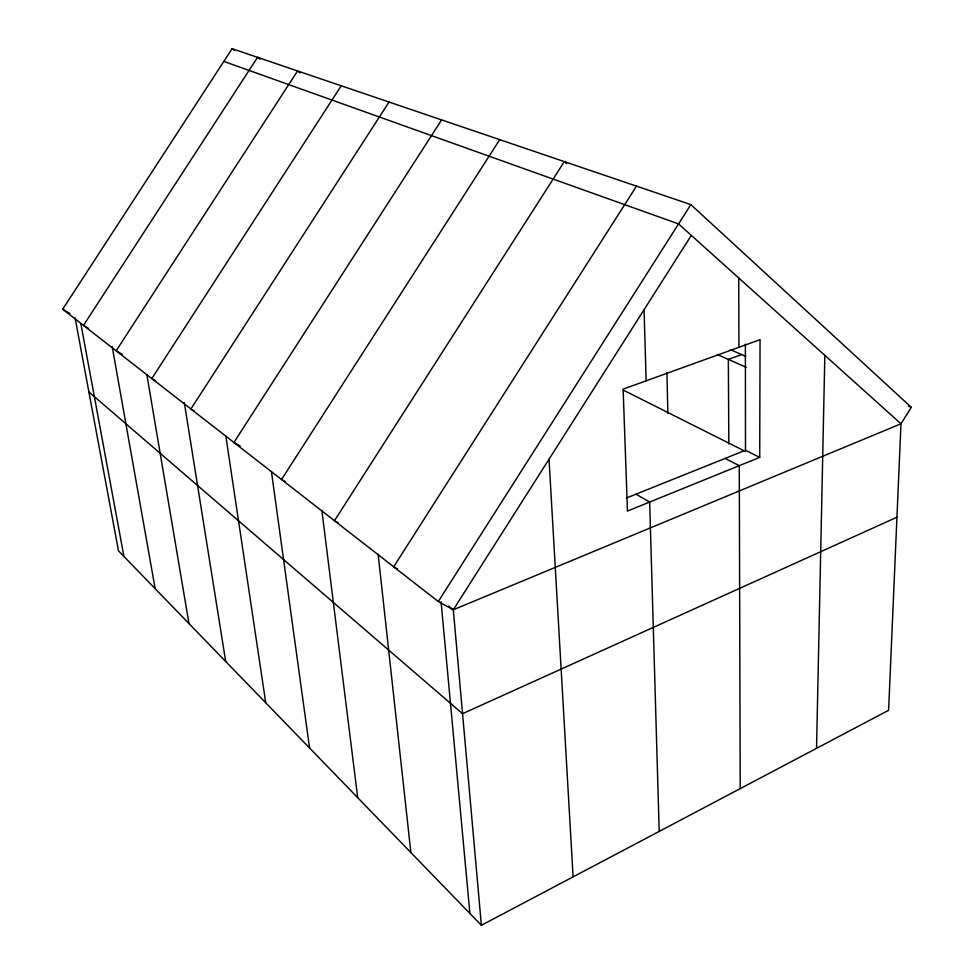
<?xml version="1.0" encoding="UTF-8"?>
<svg xmlns="http://www.w3.org/2000/svg" width="974" height="974" viewBox="0 0 974 974"><rect width="100%" height="100%" fill="white"/><g stroke="black" fill="none" stroke-linecap="round" stroke-linejoin="round"><path stroke-width="1.46" d="M759.708 457.378L760.061 339.67L623.129 389.137L627.463 511.07L759.708 457.378L745.487 450.256L626.331 498.043M816.541 748.336L824.844 355.352M223.837 61.411L678.561 223.91L900.974 423.775L453.3 609.773L438.3 601.53L62.701 309.221L232.092 48.7L690.846 204.613L911.299 407.327L900.974 423.775L888.605 710.289L481.375 925.3L118.499 550.858L75.071 317.865M481.375 925.3L453.3 609.773L691.321 235.379M636.509 186.144L393.679 566.795L397.368 568.853M438.3 601.53L690.846 204.613M499.735 139.659L281.523 479.525L285.358 481.704M441.612 119.912L233.93 442.476L240.152 446.055M341.217 85.785L151.81 378.569L155.706 380.846M389.028 102.039L190.904 408.995L194.532 411.101M896.944 517.218L462.54 713.686L88.877 391.913M741.628 354.573L728.333 359.418L728.832 444.01M908.535 406.17L911.299 407.327M730.5 349.727L745.755 356.362M717.241 354.512L746.145 367.283M623.129 390.05L745.5 451.473M725.155 458.413L739.278 465.682L740.216 788.636M338.392 522.928L334.459 520.713L564.323 161.611L566.612 163.608M635.985 494.171L649.658 502.06L659.203 831.406M122.468 354.524L116.137 350.823L297.557 70.944L299.943 72.843M88.39 328.299L83.472 325.389L257.55 57.344L259.924 59.219M62.701 309.221L69.958 313.518M448.576 606.12L453.3 609.773M232.092 48.7L234.49 50.563M80.842 323.624L123.942 556.471M112.205 346.659L155.17 588.698M146.891 374.844L188.98 623.591M184.305 402.566L225.712 661.492M225.846 436.096L265.744 702.802M271.405 471.453L309.562 748.008M321.895 510.632L357.714 797.694M378.143 554.255L410.882 852.567M441.076 601.688L469.894 913.454M549.032 459.18L573.102 876.868M644.07 309.708L646.139 380.822M666.922 372.592L667.86 413.317M738.742 277.992L738.937 347.304M745.378 344.139L745.487 450.256"/></g></svg>
